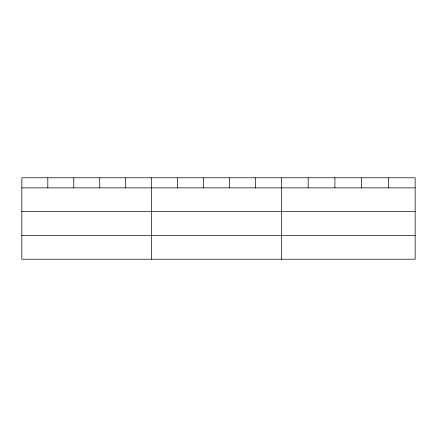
<?xml version="1.0" encoding="UTF-8"?>
<svg xmlns="http://www.w3.org/2000/svg" width="437" height="437" viewBox="0 0 437 437"><rect width="100%" height="100%" fill="white"/><g stroke="black" fill="none" stroke-linecap="round" stroke-linejoin="round"><path stroke-width="0.66" d="M415.15 211.404L415.15 177.788L21.85 177.788L21.85 259.212L415.15 259.212L415.15 211.404L21.85 211.404M21.85 187.861L415.15 187.861M21.85 235.663L415.15 235.663M388.406 177.788L388.406 187.861M361.661 177.788L361.661 187.861M334.917 177.788L334.917 187.861M308.172 177.788L308.172 187.861M281.428 177.788L281.428 259.212M255.47 177.788L255.47 187.861M229.512 177.788L229.512 187.861M203.555 177.788L203.555 187.861M177.597 177.788L177.597 187.861M151.639 177.788L151.639 259.212M125.681 177.788L125.681 187.861M99.723 177.788L99.723 187.861M73.766 177.788L73.766 187.861M47.808 177.788L47.808 187.861"/></g></svg>
